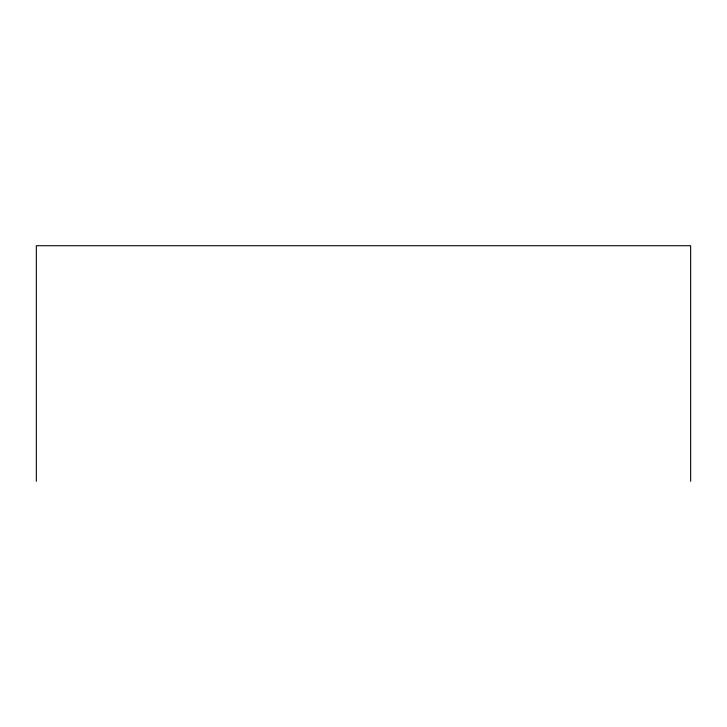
<?xml version="1.0" encoding="UTF-8"?>
<svg xmlns="http://www.w3.org/2000/svg" width="727" height="727" viewBox="0 0 727 727"><rect width="100%" height="100%" fill="white"/><g stroke="black" fill="none" stroke-linecap="round" stroke-linejoin="round"><path stroke-width="1.09" d="M690.65 481.283L690.65 245.717L36.35 245.717L36.35 481.283"/></g></svg>
